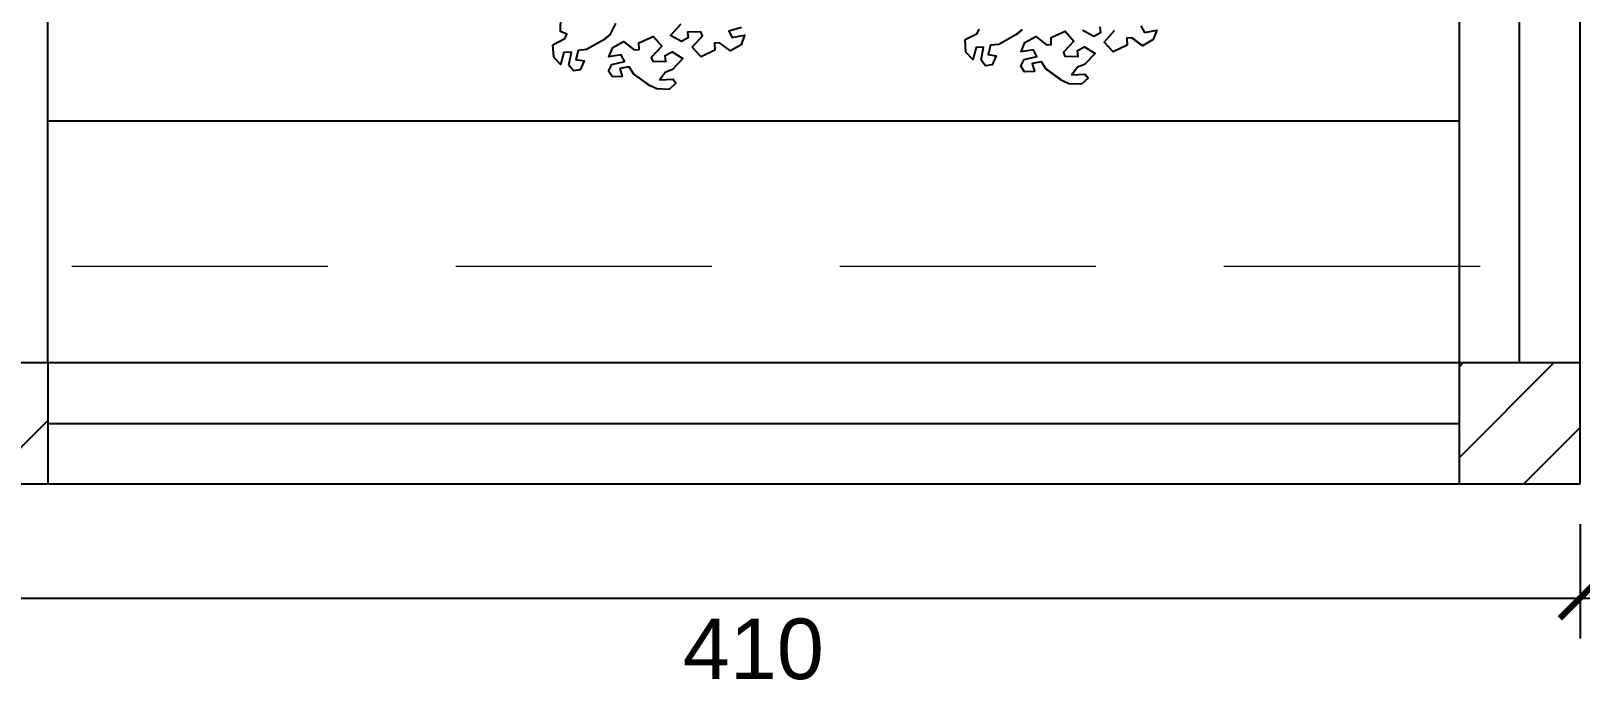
# Model space of a CAD drawing. Header units: centimetres. Extents: x -3096 to 17897, y -3131 to 15798.
# Drawn here: x 12919.2 to 13303.3, y 4062.5 to 4225.6 of the extents above; entities that cross this region are included whole.
import ezdxf

# ---------------------------------------------------------------- set-up
doc = ezdxf.new("R2010")
doc.units = ezdxf.units.CM
doc.linetypes.add('DASHED2', pattern=[9.525, 6.35, -3.175])
doc.layers.add('A-ANNO SYMB', color=3, linetype='Continuous', lineweight=13)
doc.layers.add('alberi', color=74, linetype='Continuous')
doc.styles.get("Standard").update_dxf_attribs({"font": 'Arial.ttf'})
doc.dimstyles.new('1_100', dxfattribs={"dimtxt": 15, "dimasz": 10, "dimexe": 10, "dimexo": 10, "dimgap": 5, "dimtad": 2, "dimdec": 0, "dimtxsty": 'Standard', "dimblk": 'ARCHTICK', "dimcen": 2.5, "dimdle": 10, "dimadec": 0, "dimazin": 0, "dimtfac": 1, "dimtdec": 0, "dimtmove": 0, "dimatfit": 3, "dimldrblk": 'ARCHTICK', "dimfxl": 1, "dimarcsym": 0})

# ---------------------------------------------------------------- blocks, each defined once
blk = doc.blocks.new('_ArchTick')
at = {"color": 0, "linetype": 'ByBlock', "const_width": 0.15}
blk.add_lwpolyline([(-0.5, -0.5), (0.5, 0.5)], dxfattribs=at)
blk = doc.blocks.new('*D34')
at = {"layer": 'A-ANNO SYMB', "color": 0, "lineweight": -2, "transparency": 16777216}
for p, q in [((12893.33, 4103.36), (12893.33, 4075)), ((13303.33, 4103.36), (13303.33, 4075)), ((12883.33, 4085), (13313.33, 4085))]:
    blk.add_line(p, q, dxfattribs=at)
at = {"layer": 'Defpoints', "color": 0, "transparency": 16777216}
for p in [(12893.33, 4113.36), (13303.33, 4113.36), (13303.33, 4085)]:
    blk.add_point(p, dxfattribs=at)
at = {"layer": 'A-ANNO SYMB', "color": 0, "lineweight": -2, "transparency": 16777216, "xscale": 10, "yscale": 10, "zscale": 10, "rotation": 180}
blk.add_blockref('_ArchTick', (12893.33, 4085), dxfattribs=at)
at = {"layer": 'A-ANNO SYMB', "color": 0, "lineweight": -2, "transparency": 16777216, "xscale": 10, "yscale": 10, "zscale": 10}
blk.add_blockref('_ArchTick', (13303.33, 4085), dxfattribs=at)
at = {"layer": 'A-ANNO SYMB', "color": 0, "transparency": 16777216, "insert": (13098.33, 4072.35), "char_height": 15, "attachment_point": 5}
blk.add_mtext('410', dxfattribs=at)

msp = doc.modelspace()

# ---------------------------------------------------------------- hatches: boundary and pattern name
at = {"transparency": 33554508}
h = msp.add_hatch(dxfattribs=at)
h.set_pattern_fill('ANSI31', color=256, scale=5)
h.set_pattern_definition([(45, (10118.907, 0), (-11.22532, 11.22532), [])])
h.paths.add_polyline_path([(12923.33, 4518.3), (12893.33, 4518.3), (12893.33, 4488.3), (12923.33, 4488.3)])
h.paths.add_polyline_path([(12923.33, 4143.3), (12893.33, 4143.3), (12893.33, 4113.3), (12923.33, 4113.3)])
h.paths.add_polyline_path([(13303.33, 4143.3), (13273.33, 4143.3), (13273.33, 4113.3), (13303.33, 4113.3)])

# ---------------------------------------------------------------- linework, layer by layer
for p, q in [((13273.33, 4518.3), (13273.33, 4143.3)), ((13303.33, 4113.3), (13303.33, 4518.3)), ((13288.33, 4143.3), (13288.33, 4488.3)), ((12923.33, 4203.3), (13273.33, 4203.3)), ((12923.33, 4143.3), (12893.33, 4143.3)), ((12923.33, 4143.3), (12923.33, 4113.3)), ((13303.33, 4143.3), (13273.33, 4143.3)), ((13273.33, 4143.3), (13273.33, 4113.3)), ((12923.33, 4128.3), (13273.33, 4128.3))]:
    msp.add_line(p, q)
for points in [[(13273.33, 4143.3), (13273.33, 4143.3), (12923.33, 4143.3), (12923.33, 4518.3)], [(13303.33, 4113.3), (13303.33, 4113.3), (12893.33, 4113.3), (12893.33, 4113.3)]]:
    msp.add_lwpolyline(points)
at = {"layer": 'A-ANNO SYMB', "linetype": 'DASHED2', "ltscale": 10}
msp.add_line((12262.53, 4167.28), (13996.6, 4167.28), dxfattribs=at)
at = {"layer": 'A-ANNO SYMB'}
for points in [[(13064.17, 4227.46), (13062.75, 4224.68), (13061.23, 4223.45), (13056.97, 4221.05), (13054.89, 4220.83), (13054.32, 4218.57), (13056.35, 4218.24), (13055.37, 4216.01), (13053.71, 4215.74), (13052.58, 4217.16), (13052.58, 4217.16), (13053.21, 4220.37), (13051.36, 4220.31), (13050.54, 4217.3), (13048.82, 4219.15), (13048.62, 4222.22), (13051.6, 4223.74), (13052.09, 4224.85), (13050.49, 4225.54), (13050.49, 4225.54), (13050.56, 4229.37)], [(13092.24, 4225.62), (13093.12, 4223.99), (13096.18, 4224.59), (13095.29, 4222.23), (13092.62, 4220.68), (13089.94, 4222.67), (13088.73, 4222.61), (13088.82, 4220.88), (13088.82, 4220.88), (13085.36, 4219.23), (13083.13, 4221.63), (13085.69, 4224.46), (13085.29, 4225.41), (13082, 4225.37), (13082.2, 4223.9), (13080.51, 4222.98), (13077.8, 4224.53), (13080.36, 4227.35)], [(13164.97, 4225.94), (13163.44, 4224.71), (13159.18, 4222.31), (13157.1, 4222.09), (13156.53, 4219.83), (13158.56, 4219.5), (13157.59, 4217.27), (13155.92, 4217), (13154.79, 4218.42), (13154.79, 4218.42), (13155.43, 4221.63), (13153.58, 4221.57), (13152.75, 4218.56), (13151.03, 4220.41), (13150.84, 4223.48), (13153.82, 4225), (13154.31, 4226.11)], [(13184.22, 4226.63), (13184.41, 4225.16), (13182.72, 4224.25), (13180.02, 4225.79)], [(13194.45, 4226.88), (13195.33, 4225.25), (13198.39, 4225.85), (13197.51, 4223.49), (13194.84, 4221.94), (13192.16, 4223.94), (13190.94, 4223.88), (13191.04, 4222.14), (13191.04, 4222.14), (13187.58, 4220.49), (13185.35, 4222.89), (13187.9, 4225.72)]]:
    msp.add_lwpolyline(points, dxfattribs=at)
for points in [[(13077.48, 4211.16), (13074.36, 4211.27), (13072.6, 4212.13), (13068.63, 4214.97), (13067.54, 4216.76), (13065.26, 4216.32), (13065.81, 4214.34), (13063.38, 4214.28), (13062.44, 4215.68), (13063.24, 4217.3), (13063.24, 4217.3), (13066.42, 4218.09), (13065.58, 4219.74), (13062.51, 4219.21), (13063.45, 4221.55), (13066.16, 4223.03), (13068.79, 4220.97), (13070.01, 4221), (13069.95, 4222.74), (13069.95, 4222.74), (13073.45, 4224.3), (13075.62, 4221.85), (13073, 4219.08), (13073.37, 4218.13), (13076.66, 4218.08), (13076.5, 4219.55), (13078.21, 4220.43), (13080.88, 4218.82), (13078.25, 4216.06), (13076.47, 4215.37), (13075.13, 4213.54), (13078.35, 4213.68), (13079.15, 4212.67)], [(13179.7, 4212.42), (13176.58, 4212.53), (13174.82, 4213.39), (13170.84, 4216.24), (13169.76, 4218.02), (13167.47, 4217.58), (13168.03, 4215.61), (13165.6, 4215.54), (13164.65, 4216.94), (13165.46, 4218.56), (13165.46, 4218.56), (13168.64, 4219.35), (13167.8, 4221), (13164.72, 4220.47), (13165.67, 4222.81), (13168.37, 4224.29), (13171.01, 4222.23), (13172.22, 4222.26), (13172.17, 4224), (13172.17, 4224), (13175.67, 4225.56), (13177.84, 4223.11), (13175.22, 4220.34), (13175.58, 4219.39), (13178.88, 4219.34), (13178.72, 4220.81), (13180.43, 4221.69), (13183.09, 4220.08), (13180.47, 4217.32), (13178.69, 4216.63), (13177.35, 4214.8), (13180.57, 4214.95), (13181.36, 4213.93)]]:
    msp.add_lwpolyline(points, close=True, dxfattribs=at)
at = {"layer": 'alberi'}
for points in [[(13064.17, 4227.4), (13062.74, 4224.63), (13061.22, 4223.39), (13056.96, 4221), (13054.88, 4220.77), (13054.31, 4218.51), (13056.34, 4218.18), (13055.36, 4215.95), (13053.7, 4215.69), (13052.57, 4217.1), (13052.57, 4217.1), (13053.21, 4220.31), (13051.36, 4220.25), (13050.53, 4217.25), (13048.81, 4219.09), (13048.62, 4222.17), (13051.59, 4223.68), (13052.08, 4224.8), (13050.49, 4225.48), (13050.49, 4225.48), (13050.55, 4229.31)], [(13095.39, 4226.42), (13092.23, 4225.56), (13093.11, 4223.93), (13096.17, 4224.53), (13095.28, 4222.17), (13092.62, 4220.63), (13089.93, 4222.62), (13088.72, 4222.56), (13088.81, 4220.82), (13088.81, 4220.82), (13085.36, 4219.18), (13083.13, 4221.58), (13085.68, 4224.4), (13085.29, 4225.35), (13081.99, 4225.32), (13082.19, 4223.85), (13080.5, 4222.93), (13077.8, 4224.47), (13080.35, 4227.3)], [(13164.96, 4225.89), (13163.44, 4224.65), (13159.18, 4222.26), (13157.1, 4222.03), (13156.53, 4219.77), (13158.56, 4219.44), (13157.58, 4217.21), (13155.92, 4216.95), (13154.79, 4218.37), (13154.79, 4218.37), (13155.42, 4221.57), (13153.57, 4221.51), (13152.74, 4218.51), (13151.03, 4220.35), (13150.83, 4223.43), (13153.81, 4224.94), (13154.3, 4226.06)], [(13184.21, 4226.58), (13184.4, 4225.11), (13182.72, 4224.19), (13180.01, 4225.73)], [(13194.45, 4226.82), (13195.33, 4225.19), (13198.39, 4225.79), (13197.5, 4223.43), (13194.83, 4221.89), (13192.15, 4223.88), (13190.93, 4223.82), (13191.03, 4222.09), (13191.03, 4222.09), (13187.57, 4220.44), (13185.34, 4222.84), (13187.89, 4225.67)]]:
    msp.add_lwpolyline(points, dxfattribs=at)
for points in [[(13077.47, 4211.1), (13074.36, 4211.22), (13072.6, 4212.07), (13068.62, 4214.92), (13067.54, 4216.71), (13065.25, 4216.27), (13065.81, 4214.29), (13063.37, 4214.23), (13062.43, 4215.62), (13063.24, 4217.25), (13063.24, 4217.25), (13066.41, 4218.03), (13065.58, 4219.68), (13062.5, 4219.16), (13063.44, 4221.49), (13066.15, 4222.97), (13068.78, 4220.92), (13070, 4220.95), (13069.95, 4222.68), (13069.95, 4222.68), (13073.44, 4224.24), (13075.61, 4221.79), (13072.99, 4219.03), (13073.36, 4218.07), (13076.65, 4218.02), (13076.49, 4219.5), (13078.21, 4220.37), (13080.87, 4218.76), (13078.25, 4216), (13076.46, 4215.32), (13075.12, 4213.48), (13078.34, 4213.63), (13079.14, 4212.62)], [(13179.69, 4212.36), (13176.57, 4212.48), (13174.81, 4213.33), (13170.84, 4216.18), (13169.75, 4217.97), (13167.46, 4217.53), (13168.02, 4215.55), (13165.59, 4215.49), (13164.64, 4216.88), (13165.45, 4218.51), (13165.45, 4218.51), (13168.63, 4219.29), (13167.79, 4220.94), (13164.72, 4220.42), (13165.66, 4222.76), (13168.37, 4224.23), (13171, 4222.18), (13172.21, 4222.21), (13172.16, 4223.94), (13172.16, 4223.94), (13175.66, 4225.5), (13177.83, 4223.05), (13175.21, 4220.29), (13175.58, 4219.33), (13178.87, 4219.28), (13178.71, 4220.76), (13180.42, 4221.63), (13183.09, 4220.03), (13180.46, 4217.26), (13178.68, 4216.58), (13177.34, 4214.74), (13180.56, 4214.89), (13181.36, 4213.88)]]:
    msp.add_lwpolyline(points, close=True, dxfattribs=at)

# ---------------------------------------------------------------- dimensions: what is measured, and where the dimension line sits
at = {"layer": 'A-ANNO SYMB'}
dim = msp.add_linear_dim(base=(13303.33, 4085), p1=(12893.33, 4113.36), p2=(13303.33, 4113.36), dimstyle='1_100', dxfattribs=at)
dim.commit()
dim.dimension.update_dxf_attribs({"geometry": '*D34', "text_midpoint": (13098.33, 4072.35)})

doc.saveas('drawing.dxf')
